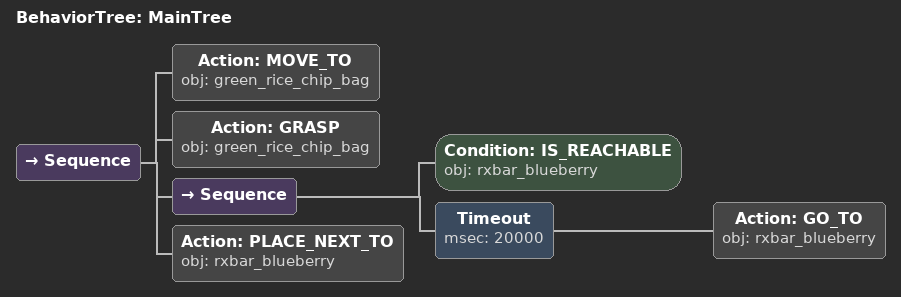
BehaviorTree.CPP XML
<root main_tree_to_execute="MainTree">
  <BehaviorTree ID="MainTree">
    <Sequence>
      <!-- Move to green_rice_chip_bag -->
      <Action ID="MOVE_TO" obj="green_rice_chip_bag" />
      <!-- Grasp green_rice_chip_bag -->
      <Action ID="GRASP" obj="green_rice_chip_bag" />
      <Sequence>
        <!-- Check rxbar_blueberry is reachable before NAVIGATE_TO -->
        <Condition ID="IS_REACHABLE" obj="rxbar_blueberry" />
        <!-- Timeout: NAVIGATE_TO rxbar_blueberry within 20s -->
        <Timeout msec="20000">
          <!-- Navigate to rxbar_blueberry -->
          <Action ID="GO_TO" obj="rxbar_blueberry" />
        </Timeout>
      </Sequence>
      <!-- Go to rxbar_blueberry -->
      <Action ID="PLACE_NEXT_TO" obj="rxbar_blueberry" />
    </Sequence>
  </BehaviorTree>
</root>
